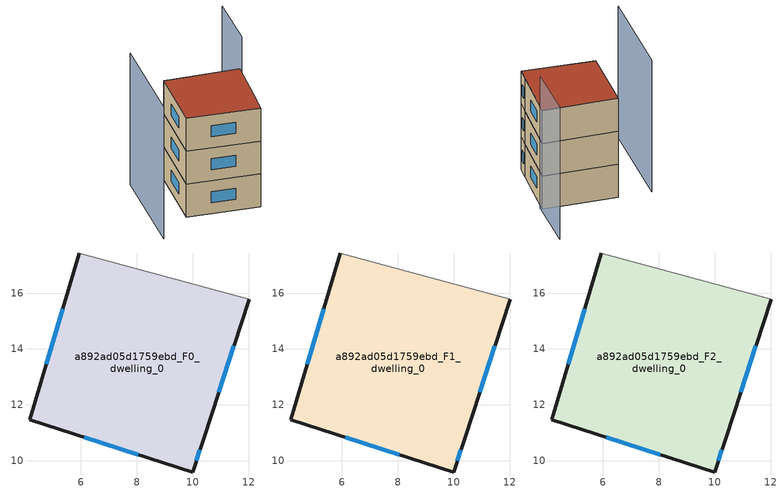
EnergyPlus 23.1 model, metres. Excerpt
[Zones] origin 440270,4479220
a892ad05d1759ebd_F0_dwelling_0
 floor ground (EU_floor_Construction): 12.02,15.78 10.38,10.79 9.99,9.61 4.17,11.47 5.93,17.43 z0
 wall outside (EU_wall_Construction): 5.93,17.43 4.17,11.47 9.99,9.61 10.38,10.79 12.02,15.78 z0:3
 wall adiabatic (EU_wall_Construction): 12.02,15.78 5.93,17.43 z0:3
 window (EU_Window_Construction): 10.93,12.46 11.47,14.11 / 10.12,10 10.25,10.39 / 6.12,10.85 8.05,10.23 / 5.35,15.44 4.76,13.46 z1:2
a892ad05d1759ebd_F1_dwelling_0
 floor to a892ad05d1759ebd_F0_dwelling_0 (EU_floor_Construction): 12.02,15.78 10.38,10.79 9.99,9.61 4.17,11.47 5.93,17.43 z3
 wall outside (EU_wall_Construction): 5.93,17.43 4.17,11.47 9.99,9.61 10.38,10.79 12.02,15.78 z3:6
 wall adiabatic (EU_wall_Construction): 12.02,15.78 5.93,17.43 z3:6
 window (EU_Window_Construction): 10.93,12.46 11.47,14.11 / 10.12,10 10.25,10.39 / 6.12,10.85 8.05,10.23 / 5.35,15.44 4.76,13.46 z4:5
a892ad05d1759ebd_F2_dwelling_0
 floor to a892ad05d1759ebd_F1_dwelling_0 (EU_floor_Construction): 12.02,15.78 10.38,10.79 9.99,9.61 4.17,11.47 5.93,17.43 z6
 wall outside (EU_wall_Construction): 5.93,17.43 4.17,11.47 9.99,9.61 10.38,10.79 12.02,15.78 z6:9
 wall adiabatic (EU_wall_Construction): 12.02,15.78 5.93,17.43 z6:9
 window (EU_Window_Construction): 10.93,12.46 11.47,14.11 / 10.12,10 10.25,10.39 / 6.12,10.85 8.05,10.23 / 5.35,15.44 4.76,13.46 z7:8
 roof outside (EU_roof_Construction): 10.38,10.79 12.02,15.78 5.93,17.43 4.17,11.47 9.99,9.61 z9
shading: 3.23,18.17 0.77,9.53 / 13.41,20.48 12.06,15.57 z0:12
[Building]
EU S2 Campaign: North Axis=0; Terrain=City; Solar Distribution=FullExterior
[Site:Location]
Madrid: Latitude=40.5; Longitude=-3.5; Time Zone=1; Elevation=609
[SizingPeriod:WeatherFileDays]
AnnualSizingPeriod: Begin Month=1; Begin Day of Month=1; End Month=12; End Day of Month=31; Day of Week for Start Day=Monday; Use Weather File Daylight Saving Period=No; Use Weather File Rain and Snow Indicators=No
[MATERIAL]
EU_InternalMass_Material: Roughness=MediumRough; Thickness=0.1; Conductivity=1; Density=1800; Specific Heat=900; Thermal Absorptance=0.9; Solar Absorptance=0.7; Visible Absorptance=0.7
[MATERIAL:NOMASS] Roughness=MediumRough; Thermal Absorptance=0.9; Solar Absorptance=0.7; Visible Absorptance=0.7
Name | Thermal Resistance
EU_wall_NoMass | 0.459673
EU_roof_NoMass | 0.495815
EU_floor_NoMass | 0.788942
[WINDOWMATERIAL:SIMPLEGLAZINGSYSTEM]
EU_Window_SimpleGlazing: UFactor=4.26103; Solar Heat Gain Coefficient=0.85; Visible Transmittance=0.85
[CONSTRUCTION]
EU_wall_Construction: EU_wall_NoMass
EU_roof_Construction: EU_roof_NoMass
EU_floor_Construction: EU_floor_NoMass
EU_Window_Construction: EU_Window_SimpleGlazing
EU_InternalMass_Construction: EU_InternalMass_Material
[ZONE] Type=1; Multiplier=1; Ceiling Height=autocalculate; Volume=118.322; Floor Area=autocalculate; Part of Total Floor Area=Yes
a892ad05d1759ebd_F0_dwelling_0; a892ad05d1759ebd_F1_dwelling_0; a892ad05d1759ebd_F2_dwelling_0
[INTERNALMASS] Construction=EU_InternalMass_Construction; Surface Area=39.4407
Name | Zone or ZoneList
a892ad05d1759ebd_F0_dwelling_0_EU_InternalMass | a892ad05d1759ebd_F0_dwelling_0
a892ad05d1759ebd_F1_dwelling_0_EU_InternalMass | a892ad05d1759ebd_F1_dwelling_0
a892ad05d1759ebd_F2_dwelling_0_EU_InternalMass | a892ad05d1759ebd_F2_dwelling_0
[OTHEREQUIPMENT] Fuel Type=Electricity; Design Level Calculation Method=Watts/Area; Power per Zone Floor Area=1; Fraction Latent=0; Fraction Radiant=0; Fraction Lost=0; Carbon Dioxide Generation Rate=0; EndUse Subcategory=EU_Step8_InternalGains
Name | Zone or ZoneList or Space or SpaceList | Schedule
EU_Step8_InternalGain_a892ad05d1759ebd_F0_dwelling_0_f000 | a892ad05d1759ebd_F0_dwelling_0 | EU_Step8_GainSchedule_a892ad05d1759ebd_F0_dwelling_0_f000
EU_Step8_InternalGain_a892ad05d1759ebd_F1_dwelling_0_f000 | a892ad05d1759ebd_F1_dwelling_0 | EU_Step8_GainSchedule_a892ad05d1759ebd_F1_dwelling_0_f000
EU_Step8_InternalGain_a892ad05d1759ebd_F2_dwelling_0_f000 | a892ad05d1759ebd_F2_dwelling_0 | EU_Step8_GainSchedule_a892ad05d1759ebd_F2_dwelling_0_f000
[ZONEVENTILATION:DESIGNFLOWRATE] Schedule=EU_AlwaysOn; Design Flow Rate Calculation Method=AirChanges/Hour; Air Changes per Hour=0.719161; Ventilation Type=Natural; Fan Pressure Rise=0; Fan Total Efficiency=1; Constant Term Coefficient=1; Temperature Term Coefficient=0; Velocity Term Coefficient=0; Velocity Squared Term Coefficient=0; Minimum Indoor Temperature=-100; Maximum Indoor Temperature=100; Delta Temperature=-100; Minimum Outdoor Temperature=-100; Maximum Outdoor Temperature=100; Maximum Wind Speed=40
Name | Zone or ZoneList or Space or SpaceList
EU_ConstantAir_a892ad05d1759ebd_F0_dwelling_0 | a892ad05d1759ebd_F0_dwelling_0
EU_ConstantAir_a892ad05d1759ebd_F1_dwelling_0 | a892ad05d1759ebd_F1_dwelling_0
EU_ConstantAir_a892ad05d1759ebd_F2_dwelling_0 | a892ad05d1759ebd_F2_dwelling_0
[HVACTEMPLATE:THERMOSTAT] Constant Heating Setpoint=20; Constant Cooling Setpoint=50
EU_HeatOnly_a892ad05d1759ebd_F0_dwelling_0; EU_HeatOnly_a892ad05d1759ebd_F1_dwelling_0; EU_HeatOnly_a892ad05d1759ebd_F2_dwelling_0
[HVACTEMPLATE:ZONE:IDEALLOADSAIRSYSTEM] System Availability Schedule=EU_AlwaysOn; Maximum Heating Supply Air Temperature=50; Minimum Cooling Supply Air Temperature=13; Maximum Heating Supply Air Humidity Ratio=0.0156; Minimum Cooling Supply Air Humidity Ratio=0.0077; Heating Limit=NoLimit; Cooling Limit=NoLimit; Heating Availability Schedule=EU_AlwaysOn; Cooling Availability Schedule=EU_CoolingOff; Dehumidification Control Type=ConstantSensibleHeatRatio; Cooling Sensible Heat Ratio=0.7; Dehumidification Setpoint=60; Humidification Control Type=None; Humidification Setpoint=30; Outdoor Air Method=None; Outdoor Air Flow Rate per Person=0.00944; Outdoor Air Flow Rate per Zone Floor Area=0; Outdoor Air Flow Rate per Zone=0; Demand Controlled Ventilation Type=None; Outdoor Air Economizer Type=NoEconomizer; Heat Recovery Type=None; Sensible Heat Recovery Effectiveness=0.7; Latent Heat Recovery Effectiveness=0.65
Name | Template Thermostat
a892ad05d1759ebd_F0_dwelling_0 | EU_HeatOnly_a892ad05d1759ebd_F0_dwelling_0
a892ad05d1759ebd_F1_dwelling_0 | EU_HeatOnly_a892ad05d1759ebd_F1_dwelling_0
a892ad05d1759ebd_F2_dwelling_0 | EU_HeatOnly_a892ad05d1759ebd_F2_dwelling_0
[SIZING:ZONE] Zone Cooling Design Supply Air Temperature Input Method=SupplyAirTemperature; Zone Cooling Design Supply Air Temperature=13; Zone Heating Design Supply Air Temperature Input Method=SupplyAirTemperature; Zone Heating Design Supply Air Temperature=50; Zone Cooling Design Supply Air Humidity Ratio=0.008; Zone Heating Design Supply Air Humidity Ratio=0.008; Cooling Design Air Flow Method=DesignDay; Cooling Design Air Flow Rate=0; Cooling Minimum Air Flow per Zone Floor Area=0.000762; Cooling Minimum Air Flow=0; Cooling Minimum Air Flow Fraction=0.2; Heating Design Air Flow Method=DesignDay; Heating Design Air Flow Rate=0; Heating Maximum Air Flow per Zone Floor Area=0.002032; Heating Maximum Air Flow=0.141576; Heating Maximum Air Flow Fraction=0.3; Account for Dedicated Outdoor Air System=No; Dedicated Outdoor Air System Control Strategy=NeutralSupplyAir; Dedicated Outdoor Air Low Setpoint Temperature for Design=autosize; Dedicated Outdoor Air High Setpoint Temperature for Design=autosize; Zone Load Sizing Method=Sensible Load Only No Latent Load; Zone Latent Cooling Design Supply Air Humidity Ratio Input Method=HumidityRatioDifference; Zone Cooling Design Supply Air Humidity Ratio Difference=0.005; Zone Latent Heating Design Supply Air Humidity Ratio Input Method=HumidityRatioDifference; Zone Humidification Design Supply Air Humidity Ratio Difference=0.005
a892ad05d1759ebd_F0_dwelling_0; a892ad05d1759ebd_F1_dwelling_0; a892ad05d1759ebd_F2_dwelling_0
[SCHEDULE:CONSTANT]
Name | Hourly Value
EU_AlwaysOn | 1
EU_CoolingOff | 0
[SCHEDULE:FILE] Column Number=1; Rows to Skip at Top=0; Number of Hours of Data=8760; Column Separator=Comma; Interpolate to Timestep=No; Minutes per Item=60; Adjust Schedule for Daylight Savings=Yes
Name | File
EU_Step8_GainSchedule_a892ad05d1759ebd_F0_dwelling_0_f000 | ../../schedules/a892ad05d1759ebd/a892ad05d1759ebd_F0_dwelling_0_f000_gain.csv
EU_Step8_GainSchedule_a892ad05d1759ebd_F1_dwelling_0_f000 | ../../schedules/a892ad05d1759ebd/a892ad05d1759ebd_F1_dwelling_0_f000_gain.csv
EU_Step8_GainSchedule_a892ad05d1759ebd_F2_dwelling_0_f000 | ../../schedules/a892ad05d1759ebd/a892ad05d1759ebd_F2_dwelling_0_f000_gain.csv
